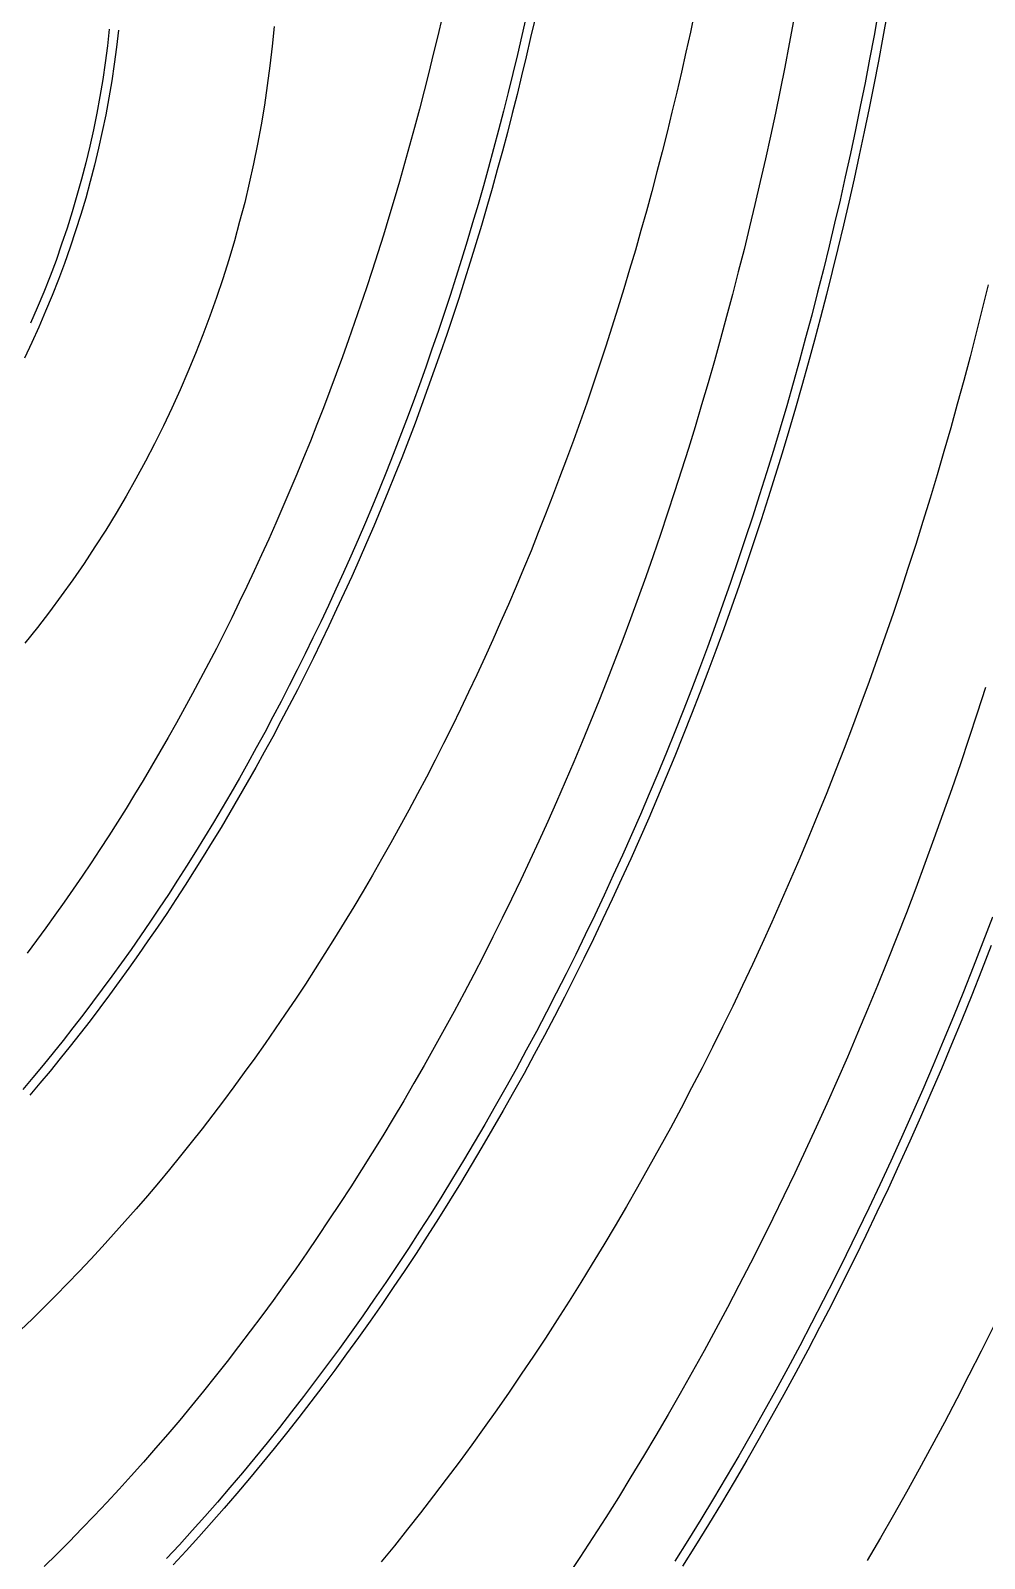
# Model space of a CAD drawing. Header units: metres. Extents: x 10 to 1210, y 10 to 2778.
# Drawn here: x 506.7 to 611.6, y 1571.7 to 1739.7 of the extents above; entities that cross this region are included whole.
import ezdxf

# ---------------------------------------------------------------- set-up
doc = ezdxf.new("R2010")
doc.units = ezdxf.units.M
for name, color, linetype in [('ACIKLIK', 5, 'Continuous'), ('CAM_SABLON', 4, 'Continuous'), ('DIS_KENAR_V91_Z3', 1, 'Continuous'), ('LAMBA_T4_Z4', 3, 'Continuous')]:
    doc.layers.add(name, color=color, linetype=linetype)

msp = doc.modelspace()

# ---------------------------------------------------------------- linework, layer by layer
at = {"layer": 'ACIKLIK'}
for points in [[(551.99, 1741.11), (551.51, 1739.08), (551.03, 1737.05), (550.53, 1735.03), (550.02, 1733.01), (549.5, 1731), (548.97, 1729), (548.42, 1727.01), (547.87, 1725.03), (547.3, 1723.05), (546.73, 1721.08), (546.14, 1719.13), (545.54, 1717.18), (544.93, 1715.24), (544.31, 1713.3), (543.68, 1711.38), (543.03, 1709.47), (542.38, 1707.57), (541.72, 1705.67), (541.04, 1703.79), (540.36, 1701.92), (539.66, 1700.05), (538.95, 1698.2), (538.24, 1696.36), (537.51, 1694.53), (536.77, 1692.71), (536.03, 1690.9), (535.27, 1689.1), (534.5, 1687.31), (533.73, 1685.53), (532.94, 1683.77), (532.15, 1682.02), (531.34, 1680.28), (530.53, 1678.55), (529.7, 1676.83), (528.87, 1675.13), (528.03, 1673.44), (527.18, 1671.76), (526.32, 1670.09), (525.45, 1668.44), (524.57, 1666.8), (523.69, 1665.17), (522.79, 1663.56), (521.89, 1661.96), (520.98, 1660.37), (520.06, 1658.8), (519.13, 1657.24), (518.19, 1655.69), (517.25, 1654.16), (516.3, 1652.65), (515.34, 1651.14), (514.37, 1649.65), (513.4, 1648.18), (512.42, 1646.72), (511.43, 1645.28), (510.43, 1643.85), (509.43, 1642.43), (508.42, 1641.03), (507.4, 1639.65), (506.38, 1638.28)], [(590.63, 1740.72), (590.15, 1738.18), (589.66, 1735.64), (589.15, 1733.1), (588.63, 1730.58), (588.09, 1728.06), (587.54, 1725.55), (586.97, 1723.05), (586.39, 1720.55), (585.79, 1718.07), (585.19, 1715.59), (584.56, 1713.12), (583.92, 1710.66), (583.27, 1708.21), (582.61, 1705.77), (581.93, 1703.34), (581.23, 1700.92), (580.53, 1698.51), (579.81, 1696.11), (579.07, 1693.72), (578.32, 1691.34), (577.56, 1688.97), (576.79, 1686.62), (576, 1684.27), (575.2, 1681.94), (574.38, 1679.62), (573.56, 1677.31), (572.72, 1675.01), (571.86, 1672.72), (571, 1670.45), (570.12, 1668.19), (569.23, 1665.94), (568.32, 1663.71), (567.41, 1661.48), (566.48, 1659.28), (565.54, 1657.08), (564.58, 1654.9), (563.62, 1652.73), (562.64, 1650.58), (561.65, 1648.44), (560.65, 1646.32), (559.64, 1644.21), (558.61, 1642.12), (557.58, 1640.04), (556.53, 1637.97), (555.48, 1635.92), (554.41, 1633.89), (553.33, 1631.87), (552.24, 1629.87), (551.14, 1627.88), (550.02, 1625.91), (548.9, 1623.96), (547.77, 1622.02), (546.63, 1620.1), (545.47, 1618.2), (544.31, 1616.31), (543.14, 1614.44), (541.96, 1612.59), (540.76, 1610.75), (539.56, 1608.94), (538.35, 1607.14), (537.13, 1605.35), (535.9, 1603.59), (534.66, 1601.84), (533.42, 1600.11), (532.16, 1598.4), (530.9, 1596.71), (529.63, 1595.04), (528.35, 1593.38), (527.06, 1591.75), (525.76, 1590.13), (524.46, 1588.53), (523.15, 1586.95), (521.83, 1585.39), (520.5, 1583.85), (519.17, 1582.33), (517.83, 1580.83), (516.48, 1579.35), (515.12, 1577.89), (513.76, 1576.44), (512.4, 1575.02), (511.02, 1573.62), (509.64, 1572.23), (508.26, 1570.87)], [(611.72, 1667.45), (610.82, 1664.65), (609.9, 1661.85), (608.97, 1659.08), (608.02, 1656.31), (607.05, 1653.56), (606.07, 1650.82), (605.08, 1648.1), (604.07, 1645.39), (603.04, 1642.7), (602, 1640.02), (600.94, 1637.36), (599.87, 1634.71), (598.78, 1632.07), (597.68, 1629.46), (596.57, 1626.85), (595.44, 1624.27), (594.29, 1621.7), (593.13, 1619.15), (591.96, 1616.61), (590.77, 1614.09), (589.57, 1611.59), (588.36, 1609.1), (587.13, 1606.64), (585.89, 1604.19), (584.63, 1601.75), (583.36, 1599.34), (582.08, 1596.94), (580.79, 1594.57), (579.48, 1592.21), (578.16, 1589.87), (576.83, 1587.55), (575.48, 1585.25), (574.12, 1582.97), (572.75, 1580.7), (571.37, 1578.46), (569.98, 1576.24), (568.57, 1574.04), (567.15, 1571.85), (565.72, 1569.69)]]:
    msp.add_lwpolyline(points, dxfattribs=at)
at = {"layer": 'CAM_SABLON'}
for points in [[(561.23, 1741.2), (560.76, 1739.1), (560.27, 1737.01), (559.77, 1734.93), (559.26, 1732.85), (558.74, 1730.78), (558.2, 1728.72), (557.66, 1726.66), (557.1, 1724.62), (556.53, 1722.58), (555.95, 1720.55), (555.35, 1718.52), (554.75, 1716.51), (554.13, 1714.51), (553.51, 1712.51), (552.87, 1710.52), (552.22, 1708.54), (551.55, 1706.57), (550.88, 1704.62), (550.2, 1702.67), (549.5, 1700.73), (548.8, 1698.8), (548.08, 1696.88), (547.35, 1694.97), (546.61, 1693.07), (545.87, 1691.18), (545.11, 1689.3), (544.34, 1687.43), (543.56, 1685.58), (542.76, 1683.73), (541.96, 1681.9), (541.15, 1680.08), (540.33, 1678.27), (539.5, 1676.47), (538.66, 1674.68), (537.8, 1672.91), (536.94, 1671.15), (536.07, 1669.4), (535.19, 1667.66), (534.3, 1665.93), (533.4, 1664.22), (532.49, 1662.52), (531.57, 1660.84), (530.65, 1659.16), (529.71, 1657.51), (528.76, 1655.86), (527.81, 1654.23), (526.85, 1652.61), (525.87, 1651), (524.89, 1649.41), (523.9, 1647.83), (522.91, 1646.27), (521.9, 1644.72), (520.89, 1643.19), (519.87, 1641.67), (518.84, 1640.16), (517.8, 1638.67), (516.75, 1637.2), (515.7, 1635.74), (514.64, 1634.29), (513.57, 1632.86), (512.49, 1631.45), (511.41, 1630.05), (510.32, 1628.66), (509.23, 1627.3), (508.12, 1625.94), (507.01, 1624.61), (505.89, 1623.29)], [(599.95, 1741.7), (599.48, 1739.09), (598.99, 1736.49), (598.49, 1733.89), (597.97, 1731.31), (597.43, 1728.73), (596.88, 1726.15), (596.32, 1723.59), (595.74, 1721.03), (595.15, 1718.48), (594.54, 1715.94), (593.92, 1713.41), (593.28, 1710.89), (592.63, 1708.38), (591.96, 1705.87), (591.28, 1703.38), (590.59, 1700.89), (589.88, 1698.42), (589.16, 1695.95), (588.42, 1693.49), (587.67, 1691.05), (586.9, 1688.62), (586.12, 1686.19), (585.33, 1683.78), (584.52, 1681.38), (583.7, 1678.99), (582.87, 1676.61), (582.02, 1674.24), (581.16, 1671.89), (580.28, 1669.55), (579.4, 1667.22), (578.49, 1664.9), (577.58, 1662.59), (576.65, 1660.3), (575.71, 1658.02), (574.76, 1655.76), (573.79, 1653.51), (572.82, 1651.27), (571.83, 1649.04), (570.82, 1646.83), (569.81, 1644.64), (568.78, 1642.45), (567.74, 1640.29), (566.69, 1638.13), (565.62, 1636), (564.55, 1633.87), (563.46, 1631.77), (562.36, 1629.67), (561.25, 1627.6), (560.12, 1625.53), (558.99, 1623.49), (557.84, 1621.46), (556.69, 1619.45), (555.52, 1617.45), (554.34, 1615.47), (553.15, 1613.51), (551.95, 1611.56), (550.74, 1609.63), (549.52, 1607.72), (548.29, 1605.82), (547.05, 1603.94), (545.8, 1602.08), (544.54, 1600.24), (543.27, 1598.42), (541.99, 1596.61), (540.7, 1594.82), (539.4, 1593.05), (538.09, 1591.3), (536.77, 1589.56), (535.44, 1587.85), (534.11, 1586.15), (532.76, 1584.47), (531.41, 1582.81), (530.04, 1581.17), (528.67, 1579.55), (527.3, 1577.95), (525.91, 1576.37), (524.51, 1574.81), (523.11, 1573.26), (521.7, 1571.74)], [(515.41, 1739.82), (515.2, 1737.96), (514.96, 1736.11), (514.68, 1734.26), (514.37, 1732.42), (514.03, 1730.58), (513.66, 1728.75), (513.26, 1726.93), (512.82, 1725.11), (512.35, 1723.31), (511.85, 1721.51), (511.32, 1719.72), (510.76, 1717.94), (510.17, 1716.16), (509.55, 1714.4), (508.89, 1712.65), (508.21, 1710.92), (507.49, 1709.19), (506.75, 1707.48)], [(612.49, 1642.22), (611.44, 1639.47), (610.38, 1636.73), (609.3, 1634.01), (608.2, 1631.3), (607.09, 1628.61), (605.97, 1625.94), (604.83, 1623.28), (603.67, 1620.64), (602.5, 1618.01), (601.32, 1615.4), (600.12, 1612.8), (598.9, 1610.23), (597.67, 1607.66), (596.43, 1605.12), (595.17, 1602.6), (593.9, 1600.09), (592.61, 1597.6), (591.31, 1595.12), (590, 1592.67), (588.67, 1590.23), (587.33, 1587.81), (585.98, 1585.42), (584.61, 1583.04), (583.23, 1580.68), (581.84, 1578.33), (580.43, 1576.01), (579.01, 1573.71), (577.58, 1571.43)]]:
    msp.add_lwpolyline(points, dxfattribs=at)
at = {"layer": 'DIS_KENAR_V91_Z3'}
for points in [[(579.76, 1741.71), (579.29, 1739.49), (578.8, 1737.28), (578.3, 1735.07), (577.79, 1732.87), (577.26, 1730.68), (576.73, 1728.5), (576.18, 1726.32), (575.61, 1724.14), (575.04, 1721.98), (574.45, 1719.82), (573.85, 1717.68), (573.24, 1715.53), (572.61, 1713.4), (571.97, 1711.28), (571.32, 1709.16), (570.66, 1707.05), (569.98, 1704.96), (569.3, 1702.87), (568.6, 1700.79), (567.89, 1698.71), (567.16, 1696.65), (566.43, 1694.6), (565.68, 1692.56), (564.92, 1690.52), (564.15, 1688.5), (563.37, 1686.49), (562.57, 1684.49), (561.77, 1682.49), (560.95, 1680.51), (560.12, 1678.54), (559.28, 1676.58), (558.43, 1674.63), (557.57, 1672.7), (556.69, 1670.77), (555.81, 1668.86), (554.91, 1666.95), (554, 1665.06), (553.09, 1663.18), (552.16, 1661.32), (551.22, 1659.46), (550.27, 1657.62), (549.3, 1655.79), (548.33, 1653.97), (547.35, 1652.17), (546.36, 1650.38), (545.35, 1648.6), (544.34, 1646.83), (543.31, 1645.08), (542.28, 1643.34), (541.23, 1641.62), (540.18, 1639.91), (539.12, 1638.21), (538.04, 1636.53), (536.96, 1634.86), (535.86, 1633.2), (534.76, 1631.56), (533.65, 1629.94), (532.53, 1628.33), (531.39, 1626.73), (530.25, 1625.15), (529.1, 1623.58), (527.95, 1622.03), (526.78, 1620.49), (525.6, 1618.97), (524.42, 1617.47), (523.22, 1615.98), (522.02, 1614.5), (520.81, 1613.04), (519.59, 1611.6), (518.36, 1610.18), (517.12, 1608.77), (515.88, 1607.37), (514.63, 1605.99), (513.36, 1604.63), (512.1, 1603.29), (510.82, 1601.96), (509.54, 1600.65), (508.24, 1599.35), (506.95, 1598.08), (505.64, 1596.82)], [(533.52, 1740.11), (533.32, 1737.93), (533.07, 1735.77), (532.78, 1733.6), (532.46, 1731.45), (532.1, 1729.29), (531.7, 1727.15), (531.27, 1725.01), (530.8, 1722.88), (530.29, 1720.76), (529.74, 1718.65), (529.16, 1716.55), (528.54, 1714.45), (527.88, 1712.37), (527.19, 1710.3), (526.46, 1708.25), (525.7, 1706.2), (524.9, 1704.17), (524.06, 1702.16), (523.19, 1700.16), (522.29, 1698.17), (521.35, 1696.2), (520.38, 1694.25), (519.37, 1692.32), (518.33, 1690.4), (517.25, 1688.5), (516.15, 1686.62), (515.01, 1684.76), (513.83, 1682.92), (512.63, 1681.1), (511.39, 1679.3), (510.13, 1677.53), (508.83, 1675.77), (507.5, 1674.04), (506.14, 1672.33)], [(612.03, 1711.7), (611.38, 1709.06), (610.72, 1706.43), (610.04, 1703.8), (609.34, 1701.19), (608.63, 1698.59), (607.91, 1695.99), (607.17, 1693.4), (606.41, 1690.83), (605.64, 1688.26), (604.86, 1685.71), (604.06, 1683.16), (603.24, 1680.63), (602.41, 1678.1), (601.57, 1675.59), (600.71, 1673.09), (599.83, 1670.6), (598.94, 1668.12), (598.04, 1665.65), (597.13, 1663.19), (596.19, 1660.75), (595.25, 1658.32), (594.29, 1655.9), (593.32, 1653.49), (592.33, 1651.1), (591.33, 1648.72), (590.31, 1646.35), (589.28, 1644), (588.24, 1641.66), (587.19, 1639.33), (586.12, 1637.02), (585.03, 1634.72), (583.94, 1632.44), (582.83, 1630.17), (581.71, 1627.92), (580.57, 1625.68), (579.42, 1623.45), (578.26, 1621.24), (577.09, 1619.05), (575.9, 1616.87), (574.7, 1614.7), (573.49, 1612.55), (572.26, 1610.42), (571.02, 1608.31), (569.78, 1606.21), (568.51, 1604.12), (567.24, 1602.06), (565.95, 1600.01), (564.66, 1597.97), (563.35, 1595.96), (562.03, 1593.96), (560.69, 1591.98), (559.35, 1590.01), (558, 1588.07), (556.63, 1586.14), (555.25, 1584.23), (553.86, 1582.34), (552.46, 1580.46), (551.05, 1578.61), (549.63, 1576.77), (548.2, 1574.95), (546.76, 1573.15), (545.3, 1571.37)], [(612.57, 1597.16), (611.26, 1594.51), (609.92, 1591.89), (608.58, 1589.28), (607.22, 1586.69), (605.84, 1584.12), (604.45, 1581.56), (603.04, 1579.03), (601.62, 1576.51), (600.19, 1574.01), (598.74, 1571.53)]]:
    msp.add_lwpolyline(points, dxfattribs=at)
at = {"layer": 'LAMBA_T4_Z4'}
for points in [[(600.94, 1741.52), (600.46, 1738.91), (599.97, 1736.3), (599.47, 1733.7), (598.95, 1731.11), (598.41, 1728.52), (597.86, 1725.94), (597.3, 1723.37), (596.72, 1720.81), (596.12, 1718.25), (595.51, 1715.71), (594.89, 1713.17), (594.25, 1710.64), (593.6, 1708.12), (592.93, 1705.61), (592.25, 1703.11), (591.55, 1700.62), (590.84, 1698.14), (590.11, 1695.67), (589.37, 1693.2), (588.62, 1690.75), (587.85, 1688.31), (587.07, 1685.88), (586.28, 1683.46), (585.47, 1681.06), (584.65, 1678.66), (583.81, 1676.28), (582.96, 1673.9), (582.1, 1671.54), (581.22, 1669.19), (580.33, 1666.86), (579.43, 1664.53), (578.51, 1662.22), (577.58, 1659.92), (576.64, 1657.64), (575.68, 1655.37), (574.71, 1653.11), (573.73, 1650.86), (572.74, 1648.63), (571.73, 1646.42), (570.71, 1644.21), (569.68, 1642.02), (568.64, 1639.85), (567.58, 1637.69), (566.52, 1635.55), (565.44, 1633.42), (564.34, 1631.3), (563.24, 1629.2), (562.13, 1627.12), (561, 1625.05), (559.86, 1623), (558.71, 1620.97), (557.55, 1618.95), (556.38, 1616.94), (555.2, 1614.96), (554.01, 1612.99), (552.8, 1611.03), (551.59, 1609.1), (550.36, 1607.18), (549.13, 1605.27), (547.88, 1603.39), (546.63, 1601.52), (545.36, 1599.67), (544.09, 1597.84), (542.8, 1596.03), (541.5, 1594.23), (540.2, 1592.45), (538.89, 1590.69), (537.56, 1588.95), (536.23, 1587.23), (534.89, 1585.53), (533.54, 1583.84), (532.18, 1582.18), (530.81, 1580.53), (529.43, 1578.9), (528.05, 1577.29), (526.66, 1575.71), (525.26, 1574.14), (523.85, 1572.59), (522.43, 1571.06)], [(516.41, 1739.71), (516.19, 1737.84), (515.95, 1735.97), (515.67, 1734.11), (515.36, 1732.25), (515.02, 1730.39), (514.64, 1728.55), (514.23, 1726.71), (513.79, 1724.87), (513.32, 1723.05), (512.82, 1721.23), (512.28, 1719.42), (511.71, 1717.63), (511.12, 1715.84), (510.49, 1714.06), (509.83, 1712.3), (509.14, 1710.54), (508.41, 1708.8), (507.66, 1707.07), (506.88, 1705.36), (506.07, 1703.66)], [(562.21, 1740.98), (561.73, 1738.88), (561.24, 1736.78), (560.74, 1734.69), (560.23, 1732.61), (559.71, 1730.53), (559.17, 1728.46), (558.62, 1726.4), (558.06, 1724.35), (557.49, 1722.3), (556.91, 1720.27), (556.31, 1718.24), (555.71, 1716.22), (555.09, 1714.21), (554.46, 1712.21), (553.82, 1710.21), (553.17, 1708.23), (552.5, 1706.25), (551.83, 1704.29), (551.14, 1702.33), (550.44, 1700.39), (549.74, 1698.45), (549.02, 1696.52), (548.29, 1694.61), (547.55, 1692.7), (546.79, 1690.81), (546.03, 1688.92), (545.26, 1687.05), (544.48, 1685.19), (543.68, 1683.34), (542.88, 1681.5), (542.06, 1679.67), (541.24, 1677.85), (540.4, 1676.05), (539.56, 1674.25), (538.7, 1672.47), (537.84, 1670.7), (536.97, 1668.95), (536.08, 1667.2), (535.19, 1665.47), (534.28, 1663.75), (533.37, 1662.05), (532.45, 1660.36), (531.52, 1658.68), (530.58, 1657.01), (529.63, 1655.36), (528.67, 1653.72), (527.7, 1652.09), (526.73, 1650.48), (525.74, 1648.88), (524.75, 1647.3), (523.75, 1645.73), (522.74, 1644.17), (521.72, 1642.63), (520.69, 1641.11), (519.66, 1639.6), (518.62, 1638.1), (517.57, 1636.62), (516.51, 1635.15), (515.44, 1633.7), (514.37, 1632.26), (513.29, 1630.84), (512.2, 1629.43), (511.11, 1628.04), (510, 1626.67), (508.89, 1625.31), (507.78, 1623.96), (506.66, 1622.64)], [(612.37, 1639.11), (611.31, 1636.37), (610.22, 1633.64), (609.13, 1630.93), (608.01, 1628.23), (606.89, 1625.55), (605.74, 1622.88), (604.59, 1620.23), (603.41, 1617.6), (602.22, 1614.98), (601.02, 1612.38), (599.8, 1609.8), (598.57, 1607.23), (597.33, 1604.68), (596.06, 1602.15), (594.79, 1599.63), (593.5, 1597.13), (592.2, 1594.65), (590.88, 1592.19), (589.55, 1589.75), (588.21, 1587.33), (586.85, 1584.92), (585.48, 1582.53), (584.09, 1580.17), (582.7, 1577.82), (581.29, 1575.49), (579.86, 1573.18), (578.43, 1570.89)]]:
    msp.add_lwpolyline(points, dxfattribs=at)

doc.saveas('drawing.dxf')
